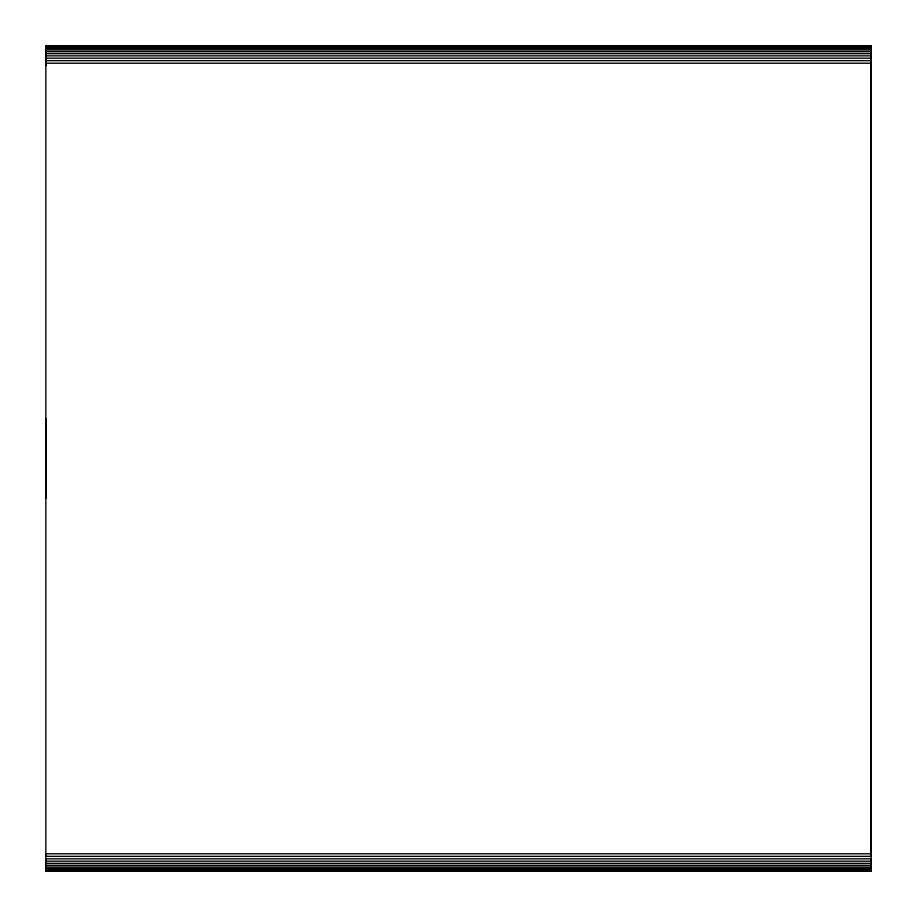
<?xml version="1.0" encoding="UTF-8"?>
<svg xmlns="http://www.w3.org/2000/svg" width="917" height="917" viewBox="0 0 917 917"><rect width="100%" height="100%" fill="white"/><g stroke="black" fill="none" stroke-linecap="round" stroke-linejoin="round"><path stroke-width="1.38" d="M45.85 498.435L45.85 418.565M45.85 65.829L45.85 45.861L871.15 45.85L871.15 871.139L45.85 871.139L45.85 45.85M871.15 45.85L871.15 853.784L45.85 853.784M45.85 46.033L871.15 46.033M45.85 46.549L871.15 46.538M45.85 47.386L871.15 47.386M45.85 48.544L871.15 48.544M45.85 49.988L871.15 49.988M45.85 51.707L871.15 51.707M45.85 53.679L871.15 53.679M45.85 55.845L871.15 55.845M45.85 58.195L871.15 58.184M45.85 60.66L871.15 60.66M45.85 63.227L871.15 63.227M45.85 856.34L871.15 856.34M45.85 858.816L871.15 858.816M45.85 861.166L871.15 861.166M45.85 863.333L871.15 863.333M45.85 865.293L871.15 865.293M45.85 867.024L871.15 867.024M45.85 868.468L871.15 868.468M45.85 869.625L871.15 869.625M45.85 870.462L871.15 870.462M45.85 870.978L871.15 871.139"/></g></svg>
